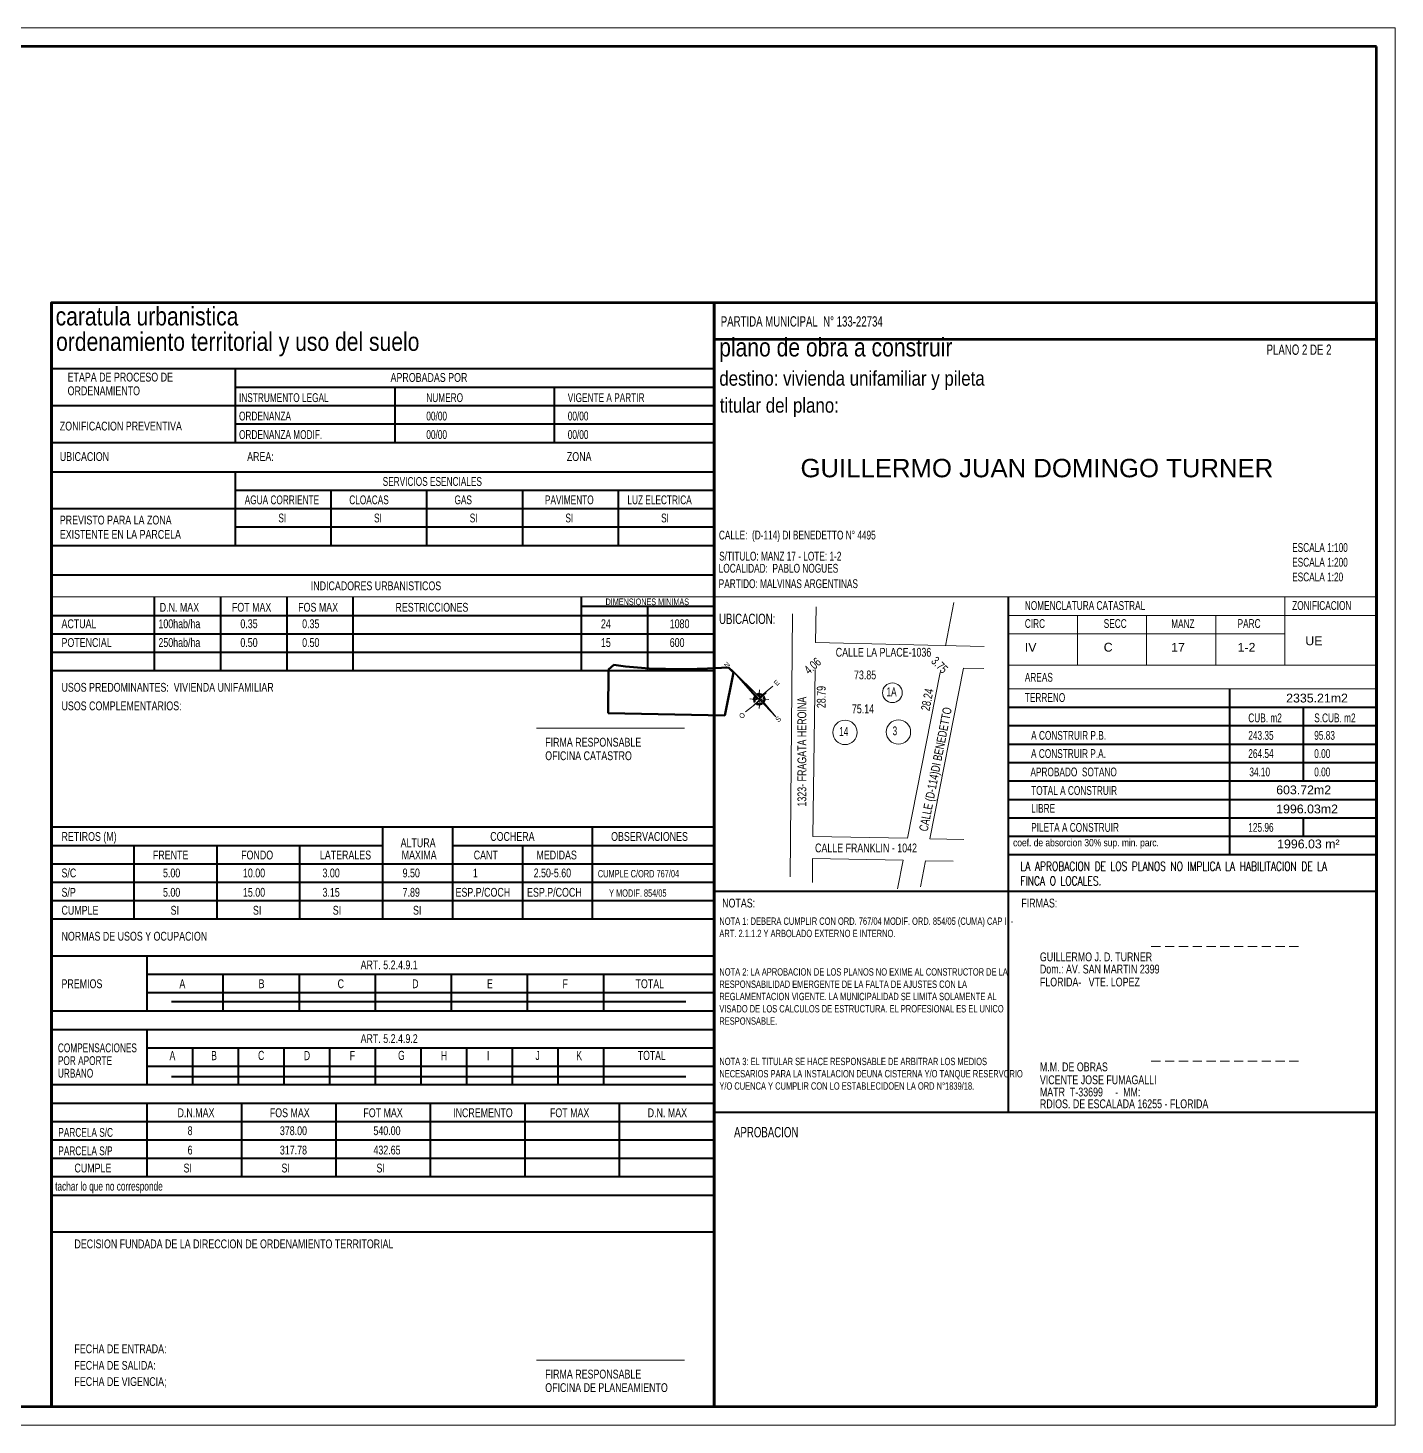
# Model space of a CAD drawing. Extents: x 233 to 569, y -241 to -74.
# Drawn here: x 430.34 to 467.48, y -111.52 to -73.57 of the extents above; entities that cross this region are included whole.
import ezdxf
from ezdxf.enums import TextEntityAlignment as Align

# ---------------------------------------------------------------- set-up
doc = ezdxf.new("R2010")
doc.units = 0
doc.header["$MEASUREMENT"] = 0
doc.linetypes.add('HIDDEN', pattern=[0.375, 0.25, -0.125])
doc.layers.get('0').update_dxf_attribs({"linetype": 'CONTINUOUS', "lineweight": 50})
for name, color, linetype, lineweight in [('COTAS', 1, 'CONTINUOUS', 9), ('ee', 8, 'CONTINUOUS', 13), ('LINEAS', 2, 'CONTINUOUS', 20), ('MARCOS', 4, 'CONTINUOUS', 80), ('MUROS', 7, 'CONTINUOUS', 50), ('RECUADRO', 4, 'CONTINUOUS', 70), ('TEXTOS', 52, 'CONTINUOUS', 40)]:
    doc.layers.add(name, color=color, linetype=linetype, lineweight=lineweight)
doc.layers.add('PDF_0', color=7, linetype='CONTINUOUS')
doc.styles.add('COTAS', font='bahnschrift.ttf', dxfattribs={"width": 0.7})
doc.styles.add('PDF Technic', font='technic_.ttf')
doc.styles.add('ROMANS', font='ROMANS.SHX')
doc.styles.get("Standard").update_dxf_attribs({"font": 'bahnschrift.ttf'})
doc.styles.add('SWIS721', font='swissel.ttf')

# ---------------------------------------------------------------- blocks, each defined once
blk = doc.blocks.new('NORTE')
at = {"color": 8, "extrusion": (0, 0, -1)}
for p, q in [((2.82, 0.25), (1.72, 1.69)), ((2.97, 0.24), (1.72, 1.69)), ((2.98, 0.39), (4.1, 1.2)), ((2.95, 0.09), (1.84, -0.73)), ((2.78, 0.21), (2.22, 0.3)), ((2.97, 0.24), (2.41, -0.24)), ((2.99, 0.04), (2.91, -0.5)), ((2.94, 0.43), (3.02, 0.98)), ((2.95, 0.09), (2.94, -0.13)), ((2.95, 0.09), (5.07, -2.22)), ((2.97, 0.24), (5.07, -2.22)), ((3.12, 0.23), (3.7, 0.18)), ((3.12, 0.23), (5.07, -2.22)), ((3.16, 0.27), (3.71, 0.18))]:
    blk.add_line(p, q, dxfattribs=at)
at = {"color": 8}
for p, q in [((2.82, 0.25), (3.12, 0.23)), ((2.97, 0.24), (2.95, 0.09)), ((2.98, 0.39), (2.97, 0.24))]:
    blk.add_line(p, q, dxfattribs=at)
for radius, start, end in [(0.466, 141.2143, 172.9815), (0.466, 178.1711, 210.795), (0.409, 143.2163, 171.9899), (0.409, 179.1627, 208.7568), (0.395, 179.1627, 208.1514), (0.395, 143.2163, 171.6968), (0.338, 143.2163, 170.274), (0.338, 179.1627, 205.1901), (0.466, 88.1711, 119.9383), (0.409, 89.1627, 117.9363), (0.395, 89.1627, 117.3418), (0.338, 89.1627, 114.4348), (0.466, 50.3576, 82.9815), (0.409, 52.3958, 81.9899), (0.395, 52.3958, 81.6968), (0.338, 52.3958, 80.274), (0.338, 324.2748, 350.274), (0.338, 359.1627, 25.1901), (0.395, 324.2748, 351.6968), (0.409, 324.2748, 351.9899), (0.395, 359.1627, 28.1514), (0.409, 359.1627, 28.7568), (0.466, 322.3209, 352.9815), (0.466, 358.1711, 30.795), (0.466, 230.3576, 262.9815), (0.395, 232.3958, 261.6968), (0.409, 232.3958, 261.9899), (0.338, 232.3958, 260.274), (0.466, 268.1711, 298.8317), (0.338, 269.1627, 293.4627), (0.395, 269.1627, 296.2977), (0.409, 269.1627, 296.8778)]:
    blk.add_arc((2.97, 0.24), radius, start, end, dxfattribs=at)
for points in [[(2.97, 0.24), (2.82, 0.25), (2.84, 0.38), (1.72, 1.69)], [(2.97, 0.24), (2.98, 0.39), (3.08, 0.34), (4.1, 1.21)], [(2.97, 0.24), (2.95, 0.09), (2.81, 0.1), (1.85, -0.72)], [(2.82, 0.25), (2.78, 0.21), (2.73, 0.26), (2.23, 0.29)], [(2.95, 0.09), (2.99, 0.04), (2.95, 0.01), (2.91, -0.5)], [(2.98, 0.39), (2.94, 0.43), (2.98, 0.45), (3.02, 0.97)], [(2.97, 0.24), (3.12, 0.23), (3.1, 0.08), (5.07, -2.22)], [(3.12, 0.23), (3.16, 0.27), (3.22, 0.22), (3.71, 0.18)]]:
    blk.add_solid(points, dxfattribs=at)
at = {"color": 8, "width": 0.9}
for s, p in [('S', (1.54, 1.9)), ('O', (4.4, 1.47)), ('E', (1.53, -0.99)), ('N', (5.39, -2.6))]:
    blk.add_text(s, height=0.4, rotation=221.6921, dxfattribs=at).set_placement(p, align=Align.MIDDLE)
blk = doc.blocks.new('TER')
at = {"layer": 'MUROS'}
for p, q in [((5091.299, 3731.777), (5091.11, 3731.602)), ((5091.11, 3731.602), (5091.119, 3730.021)), ((5091.724, 3731.728), (5091.299, 3731.777)), ((5092.151, 3731.695), (5091.724, 3731.728)), ((5092.578, 3731.675), (5092.151, 3731.695)), ((5093.172, 3731.668), (5092.578, 3731.675)), ((5093.931, 3731.678), (5093.172, 3731.668)), ((5094.689, 3731.71), (5093.931, 3731.678)), ((5095.447, 3731.762), (5094.689, 3731.71)), ((5095.357, 3730.021), (5095.632, 3731.581)), ((5095.632, 3731.581), (5095.447, 3731.762)), ((5091.119, 3730.021), (5095.357, 3730.021)), ((5091.119, 3730.021), (5091.119, 3730.021))]:
    blk.add_line(p, q, dxfattribs=at)

msp = doc.modelspace()

# ---------------------------------------------------------------- linework, layer by layer
at = {"layer": 'COTAS'}
for p, q in [((455.4973, -89.1747), (455.2665, -90.3485)), ((451.1149, -89.4805), (451.051, -96.6247)), ((451.7563, -89.2922), (451.7423, -90.2657)), ((456.3231, -90.3733), (451.7423, -90.2657)), ((451.7318, -90.9972), (451.6668, -95.53)), ((455.1225, -91.0807), (454.2373, -95.5812)), ((455.7577, -90.9602), (454.8464, -95.5934)), ((456.309, -90.9731), (455.7577, -90.9602)), ((444.1613, -92.5933), (448.1797, -92.5933)), ((451.6668, -95.53), (454.2373, -95.5812)), ((454.8464, -95.5934), (455.766, -95.6117)), ((451.6554, -96.1299), (454.1198, -96.179)), ((451.6554, -96.1299), (451.6554, -96.7829)), ((454.1198, -96.179), (453.9678, -96.9519)), ((454.7289, -96.1911), (454.5889, -96.9029)), ((454.7289, -96.1911), (455.4743, -96.206)), ((444.1613, -109.7597), (448.1797, -109.7597))]:
    msp.add_line(p, q, dxfattribs=at)
at = {"layer": 'COTAS', "linetype": 'HIDDEN'}
for p, q in [((460.8602, -98.5208), (464.8786, -98.5208)), ((460.8602, -101.6332), (464.8786, -101.6332))]:
    msp.add_line(p, q, dxfattribs=at)
at = {"layer": 'COTAS'}
for centre, radius in [((453.8273, -91.6284), 0.2676), ((452.5406, -92.7053), 0.3306), ((453.9925, -92.6923), 0.3306)]:
    msp.add_circle(centre, radius, dxfattribs=at)
at = {"layer": 'ee', "lineweight": 40}
msp.add_line((464.9851, -95.0237), (464.9851, -95.5233), dxfattribs=at)
for points in [[(430.9808, -82.8225), (448.9821, -82.8225)], [(435.9807, -84.825), (435.9807, -82.8225)], [(435.9807, -83.322), (448.9821, -83.322)], [(440.3159, -84.825), (440.3159, -83.322)], [(444.6511, -84.825), (444.6511, -83.322)], [(430.9808, -83.8216), (448.9821, -83.8216)], [(435.9807, -84.3212), (448.9821, -84.3212)], [(430.9808, -84.825), (448.9821, -84.825)], [(430.9808, -85.6251), (448.9821, -85.6251)], [(435.9807, -87.6234), (435.9807, -85.6251)], [(435.9807, -86.1247), (448.9821, -86.1247)], [(438.5844, -87.6234), (438.5844, -86.1247)], [(441.1838, -87.6234), (441.1838, -86.1247)], [(443.7833, -87.6234), (443.7833, -86.1247)], [(446.3827, -87.6234), (446.3827, -86.1247)], [(430.9808, -86.6242), (448.9821, -86.6242)], [(435.9807, -87.1238), (448.9821, -87.1238)], [(430.9808, -87.6234), (448.9821, -87.6234)], [(430.9808, -88.4235), (448.9821, -88.4235)], [(433.7835, -91.0229), (433.7835, -89.0247)], [(435.5828, -91.0229), (435.5828, -89.0247)], [(437.3821, -91.0229), (437.3821, -89.0247)], [(439.1813, -91.0229), (439.1813, -89.0247)], [(445.3836, -91.0229), (445.3836, -89.0247)], [(430.9808, -89.5243), (448.9821, -89.5243)], [(445.3836, -89.2745), (448.9821, -89.2745)], [(447.1828, -91.0229), (447.1828, -89.2745)], [(430.9808, -90.0238), (448.9821, -90.0238)], [(430.9808, -90.5234), (448.9821, -90.5234)], [(430.9808, -91.0229), (448.9821, -91.0229)], [(462.9826, -91.5225), (462.9826, -96.0228)], [(456.9836, -92.0221), (466.9834, -92.0221)], [(464.9851, -92.0221), (464.9851, -94.0246)], [(456.9836, -92.5216), (466.9834, -92.5216)], [(456.9836, -93.0254), (466.9834, -93.0254)], [(456.9836, -93.525), (466.9834, -93.525)], [(456.9836, -94.0246), (466.9834, -94.0246)], [(456.9836, -94.5241), (466.9834, -94.5241)], [(456.9836, -95.0237), (466.9834, -95.0237)], [(430.9808, -95.2735), (448.9821, -95.2735)], [(439.9815, -97.7713), (439.9815, -95.2735)], [(441.8824, -97.7713), (441.8824, -95.2735)], [(445.6841, -97.7713), (445.6841, -95.2735)], [(456.9836, -95.5233), (466.9834, -95.5233)], [(430.9808, -95.773), (439.9815, -95.773)], [(433.2331, -97.7713), (433.2331, -95.773)], [(435.4812, -97.7713), (435.4812, -95.773)], [(437.7334, -97.7713), (437.7334, -95.773)], [(441.8824, -95.773), (448.9821, -95.773)], [(443.7833, -97.7713), (443.7833, -95.773)], [(430.9808, -96.2726), (448.9821, -96.2726)], [(430.9808, -96.7722), (448.9821, -96.7722)], [(430.9808, -97.2717), (448.9821, -97.2717)], [(430.9808, -97.7713), (448.9821, -97.7713)], [(430.9808, -98.7747), (448.9821, -98.7747)], [(433.5845, -100.2734), (433.5845, -98.7747)], [(433.5845, -99.2742), (448.9821, -99.2742)], [(435.6505, -100.2734), (435.6505, -99.2742)], [(437.7165, -100.2734), (437.7165, -99.2742)], [(439.7825, -100.2734), (439.7825, -99.2742)], [(441.8485, -100.2734), (441.8485, -99.2742)], [(443.9145, -100.2734), (443.9145, -99.2742)], [(445.9847, -100.2734), (445.9847, -99.2742)], [(433.5845, -99.7738), (448.9821, -99.7738)], [(430.9808, -100.2734), (448.9821, -100.2734)], [(430.9808, -100.7729), (448.9821, -100.7729)], [(433.5845, -102.2716), (433.5845, -100.7729)], [(433.5845, -101.2725), (448.9821, -101.2725)], [(434.8207, -102.2716), (434.8207, -101.2725)], [(436.0612, -102.2716), (436.0612, -101.2725)], [(437.3016, -102.2716), (437.3016, -101.2725)], [(438.5421, -102.2716), (438.5421, -101.2725)], [(439.7825, -102.2716), (439.7825, -101.2725)], [(441.0229, -102.2716), (441.0229, -101.2725)], [(442.2634, -102.2716), (442.2634, -101.2725)], [(443.5038, -102.2716), (443.5038, -101.2725)], [(444.7443, -102.2716), (444.7443, -101.2725)], [(445.9847, -102.2716), (445.9847, -101.2725)], [(433.5845, -101.7721), (448.9821, -101.7721)], [(430.9808, -102.2716), (448.9821, -102.2716)], [(430.9808, -102.7754), (448.9821, -102.7754)], [(433.5845, -104.7737), (433.5845, -102.7754)], [(436.1501, -104.7737), (436.1501, -102.7754)], [(438.7156, -104.7737), (438.7156, -102.7754)], [(441.2812, -104.7737), (441.2812, -102.7754)], [(443.851, -104.7737), (443.851, -102.7754)], [(446.4166, -104.7737), (446.4166, -102.7754)], [(430.9808, -103.275), (448.9821, -103.275)], [(430.9808, -103.7746), (448.9821, -103.7746)], [(430.9808, -104.2741), (448.9821, -104.2741)], [(430.9808, -104.7737), (448.9821, -104.7737)], [(430.9808, -105.2732), (448.9821, -105.2732)], [(430.9808, -106.2724), (448.9821, -106.2724)]]:
    msp.add_lwpolyline(points, dxfattribs=at)
at = {"layer": 'LINEAS'}
for p, q in [((467.4834, -73.5663), (342.8705, -73.5663)), ((467.4834, -111.5225), (467.4834, -73.5663)), ((467.4834, -80.5225), (467.4834, -111.5225)), ((342.8705, -111.5225), (467.4834, -111.5225))]:
    msp.add_line(p, q, dxfattribs=at)
at = {"layer": 'MARCOS'}
for p, q in [((466.9834, -74.0663), (345.8705, -74.0663)), ((466.9834, -111.0225), (466.9834, -74.0663)), ((343.3705, -111.0225), (466.9834, -111.0225))]:
    msp.add_line(p, q, dxfattribs=at)
at = {"layer": 'PDF_0', "lineweight": 13}
for points in [[(430.9808, -89.0247), (448.9821, -89.0247), (466.9834, -89.0247)], [(464.4856, -90.8748), (464.4856, -89.0247)], [(456.9836, -89.5243), (466.9834, -89.5243)], [(458.8591, -90.8748), (458.8591, -89.5243)], [(460.7346, -90.8748), (460.7346, -89.5243)], [(462.6101, -90.8748), (462.6101, -89.5243)], [(456.9836, -90.0238), (464.4856, -90.0238)], [(456.9836, -90.8748), (466.9834, -90.8748)], [(456.9836, -91.5225), (466.9834, -91.5225)]]:
    msp.add_lwpolyline(points, dxfattribs=at)
at = {"layer": 'PDF_0', "lineweight": 40}
for points in [[(456.9836, -103.0252), (456.9836, -89.0247)], [(456.9836, -96.0228), (466.9834, -96.0228)], [(448.9821, -97.022), (466.9834, -97.022)], [(448.9821, -103.0252), (466.9834, -103.0252)]]:
    msp.add_lwpolyline(points, dxfattribs=at)
at = {"layer": 'RECUADRO'}
msp.add_line((466.9834, -81.0225), (466.9834, -111.0225), dxfattribs=at)
for points in [[(430.9808, -111.0225), (430.9808, -81.0232), (466.9834, -81.0232)], [(448.9821, -82.0223), (466.9834, -82.0223)]]:
    msp.add_lwpolyline(points, dxfattribs=at)
for points in [[(430.9808, -81.0232), (430.9808, -111.0225)], [(448.9821, -81.0232), (448.9821, -111.0225)]]:
    msp.add_lwpolyline(points, close=True, dxfattribs=at)
at = {"layer": 'TEXTOS'}
for points in [[(434.245, -100.0151), (448.2116, -100.0151)], [(434.245, -102.0515), (448.2116, -102.0515)]]:
    msp.add_lwpolyline(points, dxfattribs=at)

# ---------------------------------------------------------------- block references
at = {"layer": 'LINEAS', "xscale": 0.3421249999997764, "yscale": 0.3421249999997764, "zscale": 0.3421249999997764, "rotation": 182.7322857075411}
msp.add_blockref('NORTE', (451.2227, -91.6717), dxfattribs=at)
at = {"layer": 'MUROS', "xscale": 0.7499999999999999, "yscale": 0.7499999999999999, "zscale": 0.7499999999999999, "rotation": 358.8583118130852}
msp.add_blockref('TER', (-3427.2194, -2813.0631), dxfattribs=at)

# ---------------------------------------------------------------- texts
at = {"layer": 'COTAS', "char_height": 0.2, "attachment_point": 1, "style": 'COTAS'}
for s, width, insert in [('\\A1;NOTA 1: DEBERA CUMPLIR CON ORD. 767/04 MODIF. ORD. 854/05 (CUMA) CAP II - ART. 2.1.1.2 Y ARBOLADO EXTERNO E INTERNO.', 7.620593, (449.1268, -97.7331)), ('\\A1;NOTA 2: LA APROBACION DE LOS PLANOS NO EXIME AL CONSTRUCTOR DE LA RESPONSABILIDAD EMERGENTE DE LA FALTA DE AJUSTES CON LA REGLAMENTACION VIGENTE. LA MUNICIPALIDAD SE LIMITA SOLAMENTE AL VISADO DE LOS CALCULOS DE ESTRUCTURA. EL PROFESIONAL ES EL UNICO RESPONSABLE.', 7.487399, (449.1268, -99.1122)), ('\\A1;NOTA 3: EL TITULAR SE HACE RESPONSABLE DE ARBITRAR LOS MEDIOS NECESARIOS PARA LA INSTALACION DEUNA CISTERNA Y/O TANQUE RESERVORIO Y/O CUENCA Y CUMPLIR CON LO ESTABLECIDOEN LA ORD N°1839/18.', 7.620593, (449.1268, -101.5441))]:
    msp.add_mtext_dynamic_manual_height_columns(s, width=width, gutter_width=12.5, heights=[0], dxfattribs=dict(at, insert=insert))
at = {"layer": 'ee', "lineweight": 40, "char_height": 0.500026, "attachment_point": 7, "style": 'PDF Technic'}
for s, insert in [('caratula urbanistica', (431.0952, -81.6556)), ('ordenamiento territorial y uso del suelo', (431.1079, -82.4897))]:
    msp.add_mtext(s, dxfattribs=dict(at, insert=insert))
at = {"layer": 'TEXTOS', "style": 'COTAS', "width": 0.75}
for s, height, p in [('ETAPA DE PROCESO DE', 0.24, (431.4213, -83.1717)), ('APROBADAS POR', 0.24, (440.1943, -83.182)), ('ORDENAMIENTO', 0.24, (431.4213, -83.5443)), ('ZONIFICACION PREVENTIVA', 0.24, (431.2091, -84.5025)), ('UBICACION', 0.24, (431.2091, -85.3312)), ('AREA:', 0.24, (436.2987, -85.3312)), ('ZONA', 0.24, (444.9845, -85.3312)), ('PREVISTO PARA LA ZONA', 0.24, (431.2091, -87.0551)), ('EXISTENTE EN LA PARCELA', 0.24, (431.2091, -87.445)), ('INDICADORES URBANISTICOS', 0.24, (438.0267, -88.8421)), ('D.N. MAX', 0.24, (433.9234, -89.4258)), ('FOT MAX', 0.24, (435.8849, -89.4258)), ('FOS MAX', 0.24, (437.685, -89.4258)), ('RESTRICCIONES', 0.24, (440.327, -89.4258)), ('DIMENSIONES MINIMAS', 0.18, (446.0354, -89.2469)), ('ACTUAL', 0.24, (431.2547, -89.8731)), ('100hab/ha', 0.24, (433.8878, -89.8731)), ('0.35', 0.24, (436.1142, -89.8731)), ('0.35', 0.24, (437.7924, -89.8731)), ('24', 0.24, (445.9103, -89.8731)), ('1080', 0.24, (447.7786, -89.8731)), ('POTENCIAL', 0.24, (431.2547, -90.3838)), ('250hab/ha', 0.24, (433.8878, -90.3838)), ('0.50', 0.24, (436.1142, -90.3838)), ('0.50', 0.24, (437.7924, -90.3838)), ('15', 0.24, (445.9103, -90.3838)), ('600', 0.24, (447.7786, -90.3838)), ('CALLE LA PLACE-1036', 0.24, (452.2882, -90.6481)), ('73.85', 0.24, (452.7846, -91.264)), ('USOS PREDOMINANTES:  VIVIENDA UNIFAMILIAR', 0.24, (431.2547, -91.5998)), ('USOS COMPLEMENTARIOS:', 0.24, (431.2547, -92.1039)), ('75.14', 0.24, (452.7271, -92.1859)), ('FIRMA RESPONSABLE', 0.24, (444.396, -93.0914)), ('OFICINA CATASTRO', 0.24, (444.396, -93.4588)), ('RETIROS (M)', 0.24, (431.2547, -95.6525)), ('ALTURA', 0.24, (440.4683, -95.8234)), ('COCHERA', 0.24, (442.9026, -95.6525)), ('OBSERVACIONES', 0.24, (446.1858, -95.6525)), ('FRENTE', 0.24, (433.7382, -96.1558)), ('FONDO', 0.24, (436.1358, -96.1558)), ('LATERALES', 0.24, (438.2743, -96.1558)), ('MAXIMA', 0.24, (440.497, -96.1558)), ('CANT', 0.24, (442.4535, -96.1558)), ('MEDIDAS', 0.24, (444.1582, -96.1558)), ('CALLE FRANKLIN - 1042', 0.24, (451.7258, -95.9639)), ('S/C', 0.24, (431.2547, -96.6434)), ('5.00', 0.24, (434.0122, -96.6434)), ('10.00', 0.24, (436.1845, -96.6434)), ('3.00', 0.24, (438.3453, -96.6434)), ('9.50', 0.24, (440.5223, -96.6434)), ('1', 0.24, (442.4313, -96.6434)), ('2.50-5.60', 0.24, (444.082, -96.6434)), ('CUMPLE C/ORD 767/04', 0.2, (445.826, -96.6434)), ('S/P', 0.24, (431.2547, -97.1692)), ('5.00', 0.24, (434.0122, -97.1692)), ('15.00', 0.24, (436.1845, -97.1692)), ('3.15', 0.24, (438.3453, -97.1692)), ('7.89', 0.24, (440.5223, -97.1692)), ('ESP.P/COCH', 0.24, (441.9597, -97.1692)), ('ESP.P/COCH', 0.24, (443.9029, -97.1692)), ('Y MODIF. 854/05', 0.2, (446.1306, -97.1692)), ('CUMPLE', 0.24, (431.2547, -97.657)), ('SI', 0.24, (434.2197, -97.657)), ('SI', 0.24, (436.4562, -97.657)), ('SI', 0.24, (438.6247, -97.657)), ('SI', 0.24, (440.8046, -97.657)), ('NOTAS:', 0.24, (449.2027, -97.4613)), ('FIRMAS:', 0.24, (457.3307, -97.4613)), ('NORMAS DE USOS Y OCUPACION', 0.24, (431.2547, -98.3628)), ('GUILLERMO J. D. TURNER', 0.24, (457.835, -98.9231)), ('ART. 5.2.4.9.1', 0.24, (439.3806, -99.1416)), ('Dom.: AV. SAN MARTIN 2399', 0.24, (457.835, -99.2544)), ('PREMIOS', 0.24, (431.2547, -99.6533)), ('A', 0.24, (434.4575, -99.6533)), ('B', 0.24, (436.6097, -99.6533)), ('C', 0.24, (438.756, -99.6533)), ('D', 0.24, (440.7799, -99.6533)), ('E', 0.24, (442.8132, -99.6533)), ('F', 0.24, (444.8651, -99.6533)), ('TOTAL', 0.24, (446.8503, -99.6533)), ('FLORIDA-   VTE. LOPEZ', 0.24, (457.835, -99.6063)), ('ART. 5.2.4.9.2', 0.24, (439.3806, -101.144)), ('M.M. DE OBRAS', 0.24, (457.835, -101.9115)), ('VICENTE JOSE FUMAGALLI', 0.24, (457.835, -102.2635)), ('MATR  T-33699     -  MM: ', 0.24, (457.835, -102.5948)), ('RDIOS. DE ESCALADA 16255 - FLORIDA', 0.24, (457.835, -102.9151)), ('D.N.MAX', 0.24, (434.4071, -103.1581)), ('FOS MAX', 0.24, (436.9139, -103.1581)), ('FOT MAX', 0.24, (439.4555, -103.1581)), ('INCREMENTO', 0.24, (441.8945, -103.1581)), ('FOT MAX', 0.24, (444.5244, -103.1581)), ('D.N. MAX', 0.24, (447.1784, -103.1581)), ('8', 0.24, (434.6811, -103.6457)), ('378.00', 0.24, (437.1879, -103.6457)), ('540.00', 0.24, (439.7294, -103.6457)), ('6', 0.24, (434.6811, -104.1716)), ('317.78', 0.24, (437.1879, -104.1716)), ('432.65', 0.24, (439.7294, -104.1716)), ('CUMPLE', 0.24, (431.6061, -104.6594)), ('SI', 0.24, (434.5711, -104.6594)), ('SI', 0.24, (437.2306, -104.6594)), ('SI', 0.24, (439.8115, -104.6594)), ('DECISION FUNDADA DE LA DIRECCION DE ORDENAMIENTO TERRITORIAL', 0.24, (431.6061, -106.7207)), ('FECHA DE ENTRADA:', 0.24, (431.6061, -109.57)), ('FECHA DE SALIDA:', 0.24, (431.6061, -110.0208)), ('FIRMA RESPONSABLE', 0.24, (444.396, -110.2578)), ('FECHA DE VIGENCIA;', 0.24, (431.6061, -110.4618)), ('OFICINA DE PLANEAMIENTO', 0.24, (444.396, -110.6252))]:
    msp.add_text(s, height=height, dxfattribs=at).set_placement(p)
at = {"layer": 'TEXTOS', "style": 'SWIS721'}
msp.add_text('GUILLERMO JUAN DOMINGO TURNER', height=0.5, dxfattribs=at).set_placement((451.331, -85.7736))
at = {"layer": 'TEXTOS', "style": 'COTAS', "width": 0.75}
for s, rotation, p in [('4.06', 41.55359, (451.562, -91.1404)), ('3.75', 314.42486, (454.8612, -90.7895)), ('28.79', 90, (452.0157, -92.0452)), ('1323- FRAGATA HEROINA', 90, (451.489, -94.7193)), ('28.24', 78.87342, (454.8337, -92.1335)), ('CALLE (D-114)DI BENEDETTO', 78.87342, (454.7838, -95.4086))]:
    msp.add_text(s, height=0.24, rotation=rotation, dxfattribs=at).set_placement(p)
at = {"layer": 'TEXTOS', "attachment_point": 7}
for s, insert, char_height, style in [('PARTIDA MUNICIPAL  N° 133-22734', (449.1642, -81.6833), 0.28, 'COTAS'), ('plano de obra a construir', (449.1218, -82.6421), 0.500026, 'PDF Technic'), ('PLANO 2 DE 2', (463.9935, -82.4506), 0.28, 'COTAS'), ('INSTRUMENTO LEGAL', (436.0781, -83.7335), 0.24, 'COTAS'), ('NUMERO', (441.166, -83.7335), 0.24, 'COTAS'), ('VIGENTE A PARTIR', (445.0086, -83.7335), 0.24, 'COTAS'), ('titular del plano:', (449.1388, -84.1387), 0.400061, 'PDF Technic'), ('ORDENANZA', (436.0781, -84.2331), 0.24, 'COTAS'), ('00/00', (441.166, -84.2331), 0.24, 'COTAS'), ('00/00', (445.0086, -84.2331), 0.24, 'COTAS'), ('ORDENANZA MODIF.', (436.0781, -84.7369), 0.24, 'COTAS'), ('00/00', (441.166, -84.7369), 0.24, 'COTAS'), ('00/00', (445.0086, -84.7369), 0.24, 'COTAS'), ('SERVICIOS ESENCIALES', (439.9802, -86.0108), 0.24, 'COTAS'), ('AGUA CORRIENTE', (436.2318, -86.5104), 0.24, 'COTAS'), ('CLOACAS', (439.0725, -86.5104), 0.24, 'COTAS'), ('GAS', (441.9309, -86.5104), 0.24, 'COTAS'), ('PAVIMENTO', (444.3889, -86.5104), 0.24, 'COTAS'), ('LUZ ELECTRICA', (446.629, -86.5104), 0.24, 'COTAS'), ('SI', (437.1464, -87.0032), 0.24, 'COTAS'), ('SI', (439.7459, -87.0032), 0.24, 'COTAS'), ('SI', (442.3453, -87.0032), 0.24, 'COTAS'), ('SI', (444.9447, -87.0032), 0.24, 'COTAS'), ('SI', (447.5442, -87.0032), 0.24, 'COTAS'), ('CALLE:  (D-114) DI BENEDETTO N° 4495', (449.1146, -87.5355), 0.24, 'COTAS'), ('ESCALA 1:100\\PESCALA 1:200\\PESCALA 1:20', (464.6883, -88.6055), 0.24, 'COTAS'), ('S/TITULO: MANZ 17 - LOTE: 1-2', (449.1218, -88.0396), 0.24, 'COTAS'), ('PARTIDO: MALVINAS ARGENTINAS', (449.1091, -88.7877), 0.24, 'COTAS'), ('NOMENCLATURA CATASTRAL', (457.4255, -89.3809), 0.24, 'COTAS'), ('ZONIFICACION', (464.6883, -89.3809), 0.24, 'COTAS'), ('UBICACION:', (449.1176, -89.763), 0.28, 'COTAS'), ('CIRC', (457.4255, -89.8709), 0.24, 'COTAS'), ('SECC', (459.5689, -89.8709), 0.24, 'COTAS'), ('MANZ', (461.4015, -89.8709), 0.24, 'COTAS'), ('PARC', (463.2055, -89.8709), 0.24, 'COTAS'), ('IV', (457.4255, -90.5137), 0.24, 'SWIS721'), ('C', (459.5689, -90.5137), 0.24, 'SWIS721'), ('17', (461.4015, -90.5137), 0.24, 'SWIS721'), ('1-2', (463.2055, -90.5137), 0.24, 'SWIS721'), ('UE', (465.0462, -90.3399), 0.24, 'SWIS721'), ('AREAS', (457.4255, -91.3313), 0.24, 'COTAS'), ('1A', (453.6669, -91.7226), 0.24, 'COTAS'), ('TERRENO', (457.4255, -91.8808), 0.24, 'COTAS'), ('2335.21m2', (464.5253, -91.8954), 0.24, 'SWIS721'), ('14', (452.3802, -92.7994), 0.24, 'COTAS'), ('3', (453.8321, -92.7865), 0.24, 'COTAS'), ('603.72m2', (464.255, -94.3903), 0.24, 'SWIS721'), ('1996.03m2', (464.255, -94.9079), 0.24, 'SWIS721'), ('coef. de absorcion 30% sup. min. parc.', (457.1064, -95.8595), 0.200009, 'PDF Technic'), ('1996.03 m²', (464.2803, -95.8585), 0.24, 'SWIS721'), ('COMPENSACIONES', (431.1566, -101.3977), 0.24, 'COTAS'), ('POR APORTE', (431.1566, -101.7454), 0.24, 'COTAS'), ('A', (434.1899, -101.6093), 0.25, 'COTAS'), ('B', (435.3217, -101.6093), 0.25, 'COTAS'), ('C', (436.5945, -101.6093), 0.25, 'COTAS'), ('D', (437.8394, -101.6093), 0.25, 'COTAS'), ('F', (439.0868, -101.6093), 0.25, 'COTAS'), ('G', (440.399, -101.6093), 0.25, 'COTAS'), ('H', (441.5638, -101.6093), 0.25, 'COTAS'), ('I', (442.8131, -101.6093), 0.25, 'COTAS'), ('J', (444.1312, -101.6093), 0.25, 'COTAS'), ('K', (445.2396, -101.6093), 0.25, 'COTAS'), ('TOTAL', (446.9143, -101.6093), 0.25, 'COTAS'), ('URBANO', (431.1566, -102.0877), 0.24, 'COTAS'), ('PARCELA S/C', (431.1689, -103.6951), 0.24, 'COTAS'), ('APROBACION', (449.5253, -103.7095), 0.28, 'COTAS'), ('PARCELA S/P', (431.1689, -104.1947), 0.24, 'COTAS'), ('tachar lo que no corresponde', (431.0825, -105.2258), 0.24, 'COTAS')]:
    msp.add_mtext(s, dxfattribs=dict(at, insert=insert, char_height=char_height, style=style))
at = {"layer": 'TEXTOS'}
for s, insert, char_height, width, attachment_point, style in [('destino: vivienda unifamiliar y pileta', (449.1261, -83.4063), 0.400061, 10.460095, 7, 'PDF Technic'), ('LOCALIDAD:  PABLO NOGUES', (449.1091, -88.3693), 0.24, 6.180887, 7, 'COTAS'), ('CUB. m2', (463.4963, -92.434), 0.24, 1.307547, 7, 'COTAS'), ('S.CUB. m2', (465.2877, -92.434), 0.24, 1.695725, 7, 'COTAS'), ('A CONSTRUIR P.B.', (457.5974, -92.9088), 0.24, 3.816539, 7, 'COTAS'), ('243.35', (463.4963, -92.9088), 0.24, 1.307547, 7, 'COTAS'), ('95.83', (465.2877, -92.9088), 0.24, 1.695725, 7, 'COTAS'), ('A CONSTRUIR P.A.', (457.594, -93.4034), 0.24, 4.084744, 7, 'COTAS'), ('264.54', (463.4963, -93.4034), 0.24, 1.307547, 7, 'COTAS'), ('0.00', (465.2877, -93.4034), 0.24, 1.695725, 7, 'COTAS'), (' APROBADO  SOTANO', (457.5159, -93.903), 0.24, 4.084744, 7, 'COTAS'), (' 34.10', (463.463, -93.903), 0.24, 1.307547, 7, 'COTAS'), ('0.00', (465.2877, -93.903), 0.24, 1.695725, 7, 'COTAS'), ('TOTAL A CONSTRUIR', (457.5974, -94.406), 0.24, 3.286349, 7, 'COTAS'), ('LIBRE', (457.5974, -94.8881), 0.24, 3.286349, 7, 'COTAS'), ('PILETA A CONSTRUIR', (457.5974, -95.4088), 0.24, 3.816539, 7, 'COTAS'), ('125.96', (463.4963, -95.4088), 0.24, 1.307547, 7, 'COTAS'), ('{\\W0.75;LA APROBACION DE LOS PLANOS NO IMPLICA LA HABILITACION DE LA FINCA O LOCALES.}', (457.3063, -96.2215), 0.24, 9.15761, 1, 'ROMANS')]:
    msp.add_mtext(s, dxfattribs=dict(at, insert=insert, char_height=char_height, width=width, attachment_point=attachment_point, style=style))

doc.saveas('drawing.dxf')
